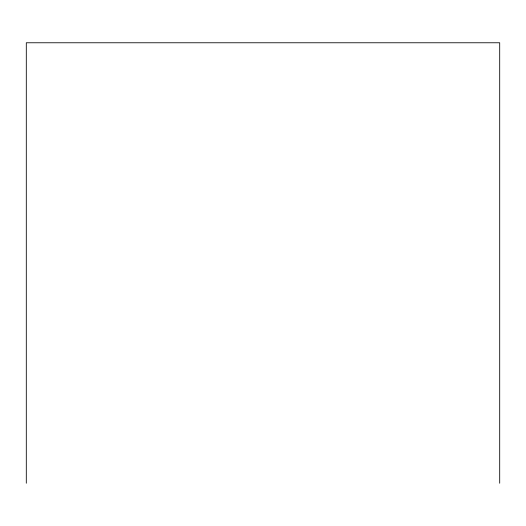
<?xml version="1.0" encoding="UTF-8"?>
<svg xmlns="http://www.w3.org/2000/svg" width="526" height="526" viewBox="0 0 526 526"><rect width="100%" height="100%" fill="white"/><g stroke="black" fill="none" stroke-linecap="round" stroke-linejoin="round"><path stroke-width="0.79" d="M499.7 483.23L499.7 42.77L26.3 42.77L26.3 483.23"/></g></svg>
